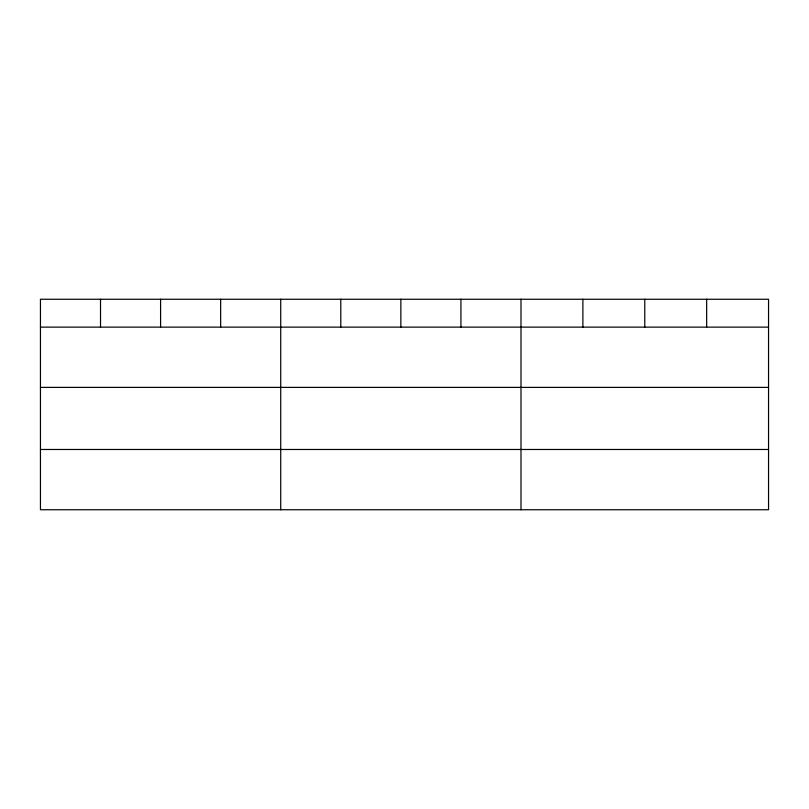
<?xml version="1.0" encoding="UTF-8"?>
<svg xmlns="http://www.w3.org/2000/svg" width="809" height="809" viewBox="0 0 809 809"><rect width="100%" height="100%" fill="white"/><g stroke="black" fill="none" stroke-linecap="round" stroke-linejoin="round"><path stroke-width="1.21" d="M768.55 387.39L768.55 299.259L40.45 299.259L40.45 509.741L768.55 509.741L768.55 387.39L40.45 387.39M40.45 327.129L768.55 327.129M40.45 449.48L768.55 449.48M706.661 299.259L706.661 327.129M644.773 299.259L644.773 327.129M582.885 299.259L582.885 327.129M520.996 299.259L520.996 509.741M460.928 299.259L460.928 327.129M400.859 299.259L400.859 327.129M340.791 299.259L340.791 327.129M280.723 299.259L280.723 509.741M220.655 299.259L220.655 327.129M160.587 299.259L160.587 327.129M100.518 299.259L100.518 327.129"/></g></svg>
